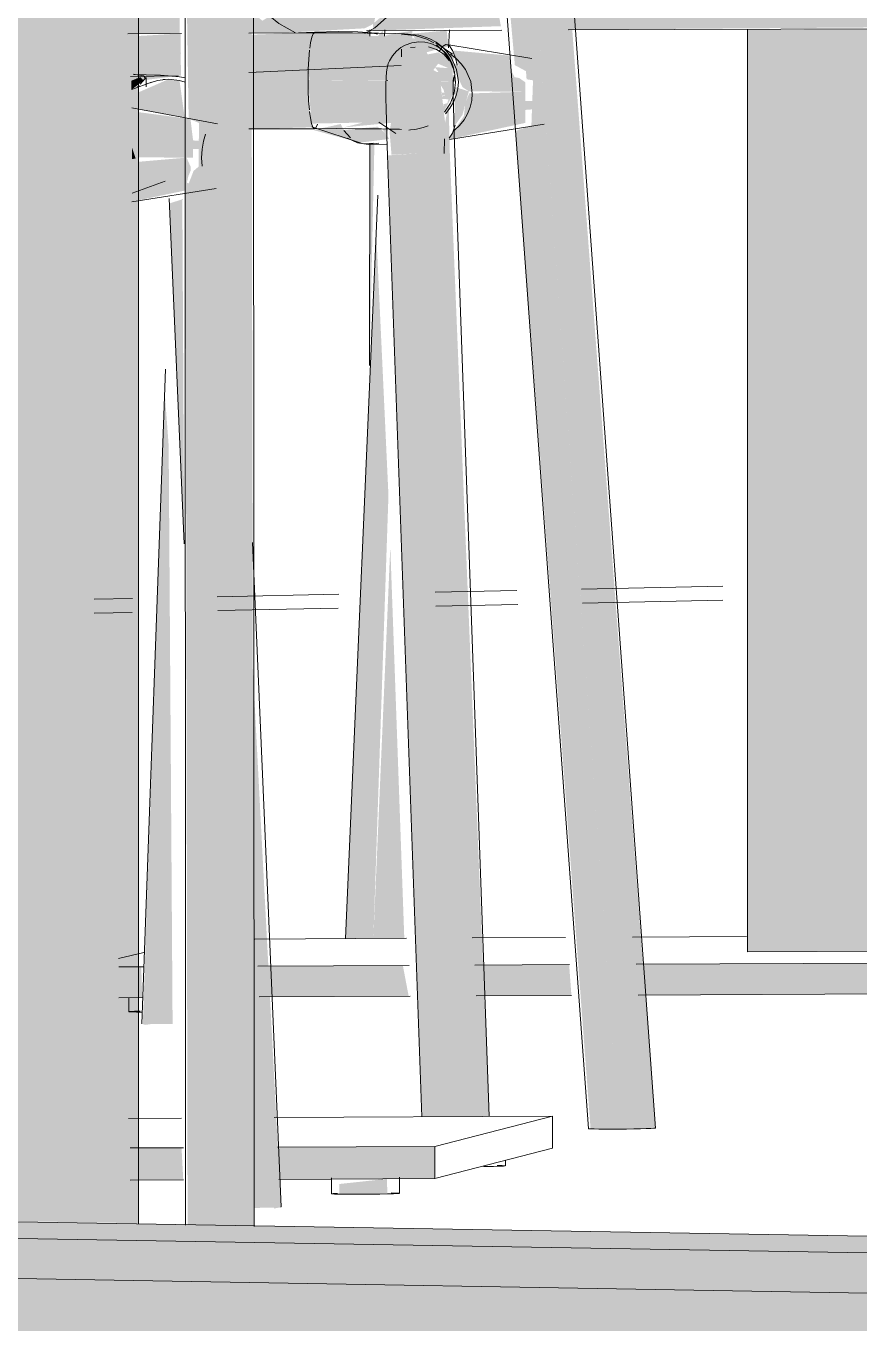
# Model space of a CAD drawing. Header units: inches. Extents: x 31155.6 to 31160.43, y 58.98 to 66.18.
# Drawn here: x 31159.46048 to 31159.46575, y 65.9723 to 65.9805 of the extents above; entities that cross this region are included whole.
import ezdxf

# ---------------------------------------------------------------- set-up
doc = ezdxf.new("R2010")
doc.units = ezdxf.units.IN
doc.header["$MEASUREMENT"] = 0
for name, color, linetype, lineweight in [('A-GLAZ-CWMG', 51, 'Continuous', 9), ('A-WALL-PATT', 111, 'Continuous', 13), ('I-FURN', 30, 'Continuous', 9), ('L-SITE-WALL', 31, 'Continuous', 13), ('S-BEAM', 12, 'Continuous', 9)]:
    doc.layers.add(name, color=color, linetype=linetype, lineweight=lineweight)

# ---------------------------------------------------------------- blocks, each defined once
blk = doc.blocks.new('FP_89-Looking South West')
at = {"layer": 'A-WALL-PATT', "lineweight": 9}
for p, q in [((-31660.751262, 65.9769093), (-31660.7520312, 65.9768934)), ((-31660.7501374, 65.9769324), (-31660.7506529, 65.9769218)), ((-31660.7488332, 65.9769592), (-31660.7497269, 65.9769408)), ((-31660.7525671, 65.9768824), (-31660.7528108, 65.9768774))]:
    blk.add_line(p, q, dxfattribs=at)

msp = doc.modelspace()

# ---------------------------------------------------------------- hatches: boundary and pattern name
at = {"layer": 'A-GLAZ-CWMG'}
for points in [[(31159.487495, 65.9723775), (31159.487495, 65.9724854), (31159.4460781, 65.9731843), (31159.4460781, 65.9730791), (31159.4873008, 65.9723808)], [(31159.4874948, 65.9715483), (31159.4874948, 65.9724626), (31159.4461781, 65.9731604), (31159.4461781, 65.9728279), (31159.4872793, 65.9720972), (31159.4872793, 65.971552)], [(31159.4872598, 65.971495), (31159.4872598, 65.9721238), (31159.4454699, 65.9728384), (31159.4454699, 65.9722257), (31159.4853497, 65.9715284)]]:
    msp.add_hatch(color=256, dxfattribs=at).paths.add_polyline_path(points, flags=0)
at = {"layer": 'I-FURN'}
h = msp.add_hatch(color=256, dxfattribs=at)
h.paths.add_polyline_path([(31159.4650406, 65.9746475), (31159.4662669, 65.9746536), (31159.4662669, 65.9804843), (31159.4650406, 65.980477), (31159.4650406, 65.9774527)], flags=0)
h.paths.add_polyline_path([(31159.4661868, 65.9839985), (31159.4661546, 65.9836668), (31159.4661722, 65.9839176), (31159.4661854, 65.9839909)], flags=0)
h.paths.add_polyline_path([(31159.4662614, 65.9815897), (31159.4662669, 65.981605), (31159.4662434, 65.9841364), (31159.4661825, 65.9839176), (31159.4661718, 65.9835709), (31159.4662613, 65.9815938)], flags=0)
h.paths.add_polyline_path([(31159.4661854, 65.9841298), (31159.4662669, 65.9842438), (31159.4662434, 65.9842367), (31159.4661868, 65.9841323)], flags=0)
h = msp.add_hatch(color=256, dxfattribs=at)
h.paths.add_polyline_path([(31159.4626514, 65.9783723), (31159.4626817, 65.9797604), (31159.4626525, 65.9797588), (31159.4626523, 65.97958)], flags=0)
h.paths.add_polyline_path([(31159.4627422, 65.9804373), (31159.4627331, 65.9804709), (31159.4627039, 65.9804392), (31159.4627376, 65.9804375)], flags=0)
h.paths.add_polyline_path([(31159.4626535, 65.9811353), (31159.4627494, 65.9813282), (31159.4627976, 65.9815728), (31159.462794, 65.9824342), (31159.4626728, 65.9824749), (31159.4626569, 65.9824944), (31159.4626535, 65.981161)], flags=0)
for points in [[(31159.4641824, 65.9735277), (31159.464229, 65.9735278), (31159.4636367, 65.9816522), (31159.4634597, 65.9816865), (31159.4634387, 65.9817113), (31159.4635699, 65.9802536), (31159.4636403, 65.9802157), (31159.4636441, 65.9801646), (31159.4636848, 65.9801577), (31159.4636745, 65.9798734), (31159.4635754, 65.9798379), (31159.4640488, 65.9735294), (31159.4641391, 65.9735278)], [(31159.464229, 65.9735278), (31159.4644585, 65.9735336), (31159.4638395, 65.9817113), (31159.4637442, 65.9816671), (31159.4636367, 65.9816522), (31159.4639427, 65.9774556)], [(31159.4616841, 65.9729213), (31159.4616806, 65.981466), (31159.4615033, 65.9814202), (31159.4614838, 65.9813801), (31159.4615066, 65.9799154), (31159.4615713, 65.9798885), (31159.4615706, 65.9796129), (31159.4615379, 65.9795852), (31159.4615075, 65.9795066), (31159.4614867, 65.9795131), (31159.4615, 65.9729244), (31159.4616367, 65.9729221)], [(31159.4619193, 65.9729172), (31159.4619029, 65.9814159), (31159.4617909, 65.9814595), (31159.4616806, 65.981466), (31159.4616841, 65.9729213), (31159.4619097, 65.9729174)], [(31159.4620348, 65.9804541), (31159.4626209, 65.9804867), (31159.4626794, 65.980517), (31159.4626864, 65.9805597), (31159.462787, 65.9806578), (31159.4628946, 65.9807986), (31159.4627584, 65.9808316), (31159.4626316, 65.9809151), (31159.4624255, 65.9807134), (31159.4619977, 65.9805501), (31159.4619737, 65.9805352), (31159.4620017, 65.9804825), (31159.4620347, 65.9804542)], [(31159.4611132, 65.980452), (31159.4614498, 65.9804568), (31159.4614479, 65.9807406), (31159.4611129, 65.980714), (31159.4611132, 65.9804555)], [(31159.4618867, 65.9804551), (31159.4620698, 65.9804568), (31159.4618811, 65.9806087), (31159.4618856, 65.9804555)], [(31159.462147, 65.9803544), (31159.4625854, 65.9803873), (31159.4626383, 65.9804302), (31159.4626637, 65.9804583), (31159.462271, 65.9804617), (31159.462147, 65.9804559)], [(31159.4631798, 65.9801518), (31159.4631195, 65.9802096), (31159.4630451, 65.9802102), (31159.4630843, 65.9802628), (31159.4631755, 65.9802237), (31159.463153, 65.9802914), (31159.4630859, 65.9803345), (31159.4630183, 65.9803215), (31159.4629926, 65.9803719), (31159.4630792, 65.9803791), (31159.4629576, 65.9804167), (31159.46285, 65.9804393), (31159.4624384, 65.9804351), (31159.4622858, 65.9804297), (31159.4622631, 65.9802274), (31159.4622714, 65.9801603), (31159.4630822, 65.9801546)], [(31159.4636359, 65.9800859), (31159.4636359, 65.9801454), (31159.4635975, 65.9801725), (31159.4635688, 65.9801773), (31159.463553, 65.9802073), (31159.4635316, 65.9803146), (31159.463176, 65.9803467), (31159.463279, 65.980088), (31159.4635816, 65.9800863)], [(31159.4627898, 65.9796869), (31159.4629717, 65.979697), (31159.4629579, 65.9802591), (31159.4629112, 65.9803032), (31159.4628164, 65.9800704), (31159.4627775, 65.979833)], [(31159.4629717, 65.979697), (31159.4631584, 65.9797009), (31159.4631512, 65.9800068), (31159.4631287, 65.9798908), (31159.4630926, 65.980201), (31159.4630528, 65.9802242), (31159.4630048, 65.9803068), (31159.4629579, 65.9802591), (31159.4629669, 65.9798545)], [(31159.463279, 65.980088), (31159.4632385, 65.9802352), (31159.4631635, 65.9802763), (31159.4632383, 65.9801155)], [(31159.4611442, 65.9800978), (31159.4612217, 65.9801573), (31159.4611998, 65.980178), (31159.4611433, 65.9801548), (31159.4611439, 65.9801168)], [(31159.4614816, 65.9799193), (31159.4614489, 65.9801566), (31159.4613792, 65.9801646), (31159.4611459, 65.9800629), (31159.4611705, 65.9799775), (31159.4614812, 65.9799194)], [(31159.4631921, 65.9798735), (31159.4632386, 65.9799403), (31159.463279, 65.980088), (31159.4631915, 65.9801156), (31159.463187, 65.9798735), (31159.4631924, 65.979876)], [(31159.4631551, 65.9797848), (31159.4636357, 65.9798886), (31159.4636358, 65.9799707), (31159.4638027, 65.9799839), (31159.4638085, 65.9800327), (31159.4636359, 65.9800262), (31159.4636359, 65.9800859), (31159.4632806, 65.9800746), (31159.4632568, 65.9800118), (31159.4632475, 65.9799322), (31159.4631744, 65.9798242), (31159.4631554, 65.9797931)], [(31159.4615347, 65.979669), (31159.4615347, 65.9797247), (31159.4615911, 65.979722), (31159.4615999, 65.9797725), (31159.4615347, 65.9797781), (31159.4615181, 65.9799132), (31159.461148, 65.9799621), (31159.4611713, 65.9796709), (31159.4614931, 65.9796692)], [(31159.4625819, 65.979765), (31159.4624827, 65.9798528), (31159.4624683, 65.9798816), (31159.4622964, 65.9798435)], [(31159.4625753, 65.9797622), (31159.4627748, 65.9797871), (31159.4627489, 65.9798267), (31159.4627017, 65.9798646), (31159.4624585, 65.9798414), (31159.4625124, 65.979793)], [(31159.4611486, 65.9796593), (31159.4611715, 65.979664), (31159.4611485, 65.9797316)], [(31159.4629814, 65.9736049), (31159.4631899, 65.9736091), (31159.4629717, 65.979697), (31159.4627637, 65.9796828), (31159.4629813, 65.9736091)], [(31159.46319, 65.973606), (31159.4634075, 65.9736091), (31159.4631584, 65.9797009), (31159.4629717, 65.979697), (31159.4631899, 65.9736091)], [(31159.4611478, 65.9793907), (31159.4614845, 65.9794612), (31159.4615043, 65.9795507), (31159.4615184, 65.9795852), (31159.4615184, 65.9796134), (31159.4614931, 65.9796692), (31159.4611682, 65.9796409), (31159.4611479, 65.9794007)], [(31159.4611484, 65.9795559), (31159.4611715, 65.979664), (31159.4611486, 65.9796593), (31159.4611485, 65.9795815)], [(31159.4614783, 65.9772646), (31159.4614667, 65.9794057), (31159.4613864, 65.9793799), (31159.4614773, 65.9772868)], [(31159.4614667, 65.9794057), (31159.461479, 65.9794134), (31159.4614666, 65.9794061)], [(31159.4612363, 65.9741867), (31159.4612684, 65.9741919), (31159.4614051, 65.9741916), (31159.4613803, 65.9778488), (31159.4613544, 65.9781949), (31159.4612169, 65.9741904)], [(31159.462047, 65.9730256), (31159.4620903, 65.9730337), (31159.4619101, 65.9764836), (31159.4619104, 65.9730291), (31159.4620467, 65.9730317)], [(31159.4625521, 65.9731156), (31159.4627637, 65.9731178), (31159.4627606, 65.973213), (31159.4624605, 65.9731807), (31159.4624605, 65.9731162), (31159.4625021, 65.9731158)]]:
    msp.add_hatch(color=256, dxfattribs=at).paths.add_polyline_path(points, flags=0)
h = msp.add_hatch(color=256, dxfattribs=at)
h.paths.add_polyline_path([(31159.4626722, 65.9805167), (31159.462672, 65.9804718), (31159.4634817, 65.9805002), (31159.4634449, 65.9806958), (31159.4628474, 65.9806818), (31159.4628069, 65.9806296), (31159.4626792, 65.9805209)], flags=0)
h.paths.add_polyline_path([(31159.4625849, 65.9804715), (31159.4626422, 65.9804983), (31159.4625875, 65.9804729)], flags=0)
h.paths.add_polyline_path([(31159.4639073, 65.9804785), (31159.466509, 65.980497), (31159.4662263, 65.9807151), (31159.4643886, 65.9806787), (31159.4639048, 65.9806932), (31159.4639066, 65.9804894)], flags=0)
h.paths.add_polyline_path([(31159.466555, 65.9804859), (31159.4665499, 65.9804972), (31159.4665544, 65.9804863)], flags=0)
h.paths.add_polyline_path([(31159.4675023, 65.9804901), (31159.4675095, 65.9805157), (31159.4675024, 65.9804932)], flags=0)
h.paths.add_polyline_path([(31159.4664705, 65.9805311), (31159.4663877, 65.9806452), (31159.4664669, 65.9805351)], flags=0)
h.paths.add_polyline_path([(31159.4634673, 65.9806983), (31159.4634449, 65.9807002), (31159.4634449, 65.9806991)], flags=0)
h.paths.add_polyline_path([(31159.4634671, 65.9807021), (31159.4634449, 65.9807047), (31159.4634449, 65.980703)], flags=0)
h = msp.add_hatch(color=256, dxfattribs=at)
h.paths.add_polyline_path([(31159.4611208, 65.9803127), (31159.4614573, 65.9803263), (31159.4614557, 65.9804277), (31159.4611208, 65.9804091)], flags=0)
h.paths.add_polyline_path([(31159.4618888, 65.9803439), (31159.462147, 65.9803544), (31159.462147, 65.9804559), (31159.4618888, 65.9804454), (31159.4618888, 65.9803682)], flags=0)
h = msp.add_hatch(color=256, dxfattribs=at)
h.paths.add_polyline_path([(31159.4611993, 65.9801559), (31159.4614577, 65.9801879), (31159.4614557, 65.9804537), (31159.4611209, 65.9804341), (31159.4611212, 65.9801859), (31159.4611996, 65.9801562)], flags=0)
h.paths.add_polyline_path([(31159.4618892, 65.9801587), (31159.4622618, 65.9801602), (31159.4622947, 65.9804508), (31159.462271, 65.980457), (31159.461889, 65.9804312), (31159.4618892, 65.9802091)], flags=0)
h = msp.add_hatch(color=256, dxfattribs=at)
h.paths.add_polyline_path([(31159.4625003, 65.9747319), (31159.4626749, 65.9747328), (31159.4627704, 65.9775338), (31159.4626934, 65.9791932), (31159.462502, 65.9747715)], flags=0)
h.paths.add_polyline_path([(31159.4627146, 65.9796829), (31159.4627194, 65.9796834), (31159.4627146, 65.9796834)], flags=0)
h.paths.add_polyline_path([(31159.4627561, 65.9804031), (31159.4629207, 65.9804134), (31159.4629225, 65.9804717), (31159.4627475, 65.9804428), (31159.4627787, 65.980436), (31159.4627579, 65.9804055)], flags=0)
h = msp.add_hatch(color=256, dxfattribs=at)
h.paths.add_polyline_path([(31159.4626749, 65.9747328), (31159.4628706, 65.9747338), (31159.4627821, 65.9772089), (31159.4626766, 65.9747715)], flags=0)
h.paths.add_polyline_path([(31159.4631193, 65.9796872), (31159.4630915, 65.9797818), (31159.46309, 65.9797779), (31159.4631191, 65.9796935)], flags=0)
h.paths.add_polyline_path([(31159.4629484, 65.9803181), (31159.463149, 65.9803723), (31159.4631388, 65.9804724), (31159.4629225, 65.9804533), (31159.4629484, 65.9803947), (31159.4629484, 65.9803707), (31159.4629306, 65.9803531), (31159.4629417, 65.9803312)], flags=0)
h = msp.add_hatch(color=256, dxfattribs=at)
h.paths.add_polyline_path([(31159.4631198, 65.9799553), (31159.4631832, 65.9800803), (31159.4631753, 65.9802333), (31159.4631832, 65.9803023), (31159.4631484, 65.9803448), (31159.4631008, 65.9803216), (31159.4631594, 65.9802582), (31159.4631443, 65.9802348), (31159.4630633, 65.9802415), (31159.4630874, 65.9802096), (31159.4631156, 65.9802084), (31159.4631729, 65.9801154), (31159.4631426, 65.9800127), (31159.463117, 65.9800065)], flags=0)
h.paths.add_polyline_path([(31159.4631113, 65.9800579), (31159.4631586, 65.980083), (31159.4631078, 65.9800789)], flags=0)
h = msp.add_hatch(color=256, dxfattribs=at)
h.paths.add_polyline_path([(31159.4618888, 65.9798504), (31159.462293, 65.9798608), (31159.4622702, 65.9799703), (31159.4622618, 65.9801602), (31159.4618892, 65.9801587), (31159.4618889, 65.9798568)], flags=0)
h.paths.add_polyline_path([(31159.4614577, 65.9801449), (31159.4614267, 65.9801568), (31159.4614573, 65.9801451)], flags=0)
h = msp.add_hatch(color=256, dxfattribs=at)
h.paths.add_polyline_path([(31159.4624895, 65.9798606), (31159.4628898, 65.9798985), (31159.462946, 65.9799726), (31159.4629774, 65.9799788), (31159.4630047, 65.9799843), (31159.4630317, 65.9799897), (31159.463095, 65.9800405), (31159.4631611, 65.9800376), (31159.4631798, 65.9801518), (31159.4622618, 65.9801602), (31159.4622842, 65.9798843), (31159.4626097, 65.9798909)], flags=0)
h.paths.add_polyline_path([(31159.4630836, 65.9800465), (31159.4630544, 65.9801156), (31159.4630822, 65.9801546), (31159.4631192, 65.9800987), (31159.4631282, 65.9800624), (31159.4630883, 65.9800482)], flags=0)
h = msp.add_hatch(color=256, dxfattribs=at)
h.paths.add_polyline_path([(31159.4625291, 65.9797967), (31159.4625784, 65.9798266), (31159.4625133, 65.9798201)], flags=0)
h.paths.add_polyline_path([(31159.4627608, 65.9798117), (31159.4627681, 65.9798664), (31159.4627349, 65.979846), (31159.4627587, 65.9798141)], flags=0)
h = msp.add_hatch(color=256, dxfattribs=at)
h.paths.add_polyline_path([(31159.4610654, 65.9743586), (31159.4612128, 65.9743593), (31159.4612069, 65.9745542), (31159.4610654, 65.9745535)], flags=0)
h.paths.add_polyline_path([(31159.4619559, 65.974363), (31159.4628984, 65.9743677), (31159.4628614, 65.9745624), (31159.4619474, 65.9745579)], flags=0)
h.paths.add_polyline_path([(31159.4633247, 65.9743698), (31159.4639276, 65.9743728), (31159.4639132, 65.9745676), (31159.4633177, 65.9745647)], flags=0)
h.paths.add_polyline_path([(31159.4643506, 65.9743749), (31159.4665279, 65.9743857), (31159.4665259, 65.9745805), (31159.4643363, 65.9745697)], flags=0)
h.paths.add_polyline_path([(31159.4669576, 65.9743879), (31159.4671071, 65.9743886), (31159.4671011, 65.9745834), (31159.4669673, 65.9745827)], flags=0)
h.paths.add_polyline_path([(31159.4675305, 65.9743907), (31159.4683952, 65.974395), (31159.4683785, 65.9745897), (31159.4675391, 65.9745855)], flags=0)
h.paths.add_polyline_path([(31159.4689351, 65.9743977), (31159.4698583, 65.9744023), (31159.4698583, 65.974597), (31159.4689267, 65.9745924), (31159.4689282, 65.974557)], flags=0)
h = msp.add_hatch(color=256, dxfattribs=at)
h.paths.add_polyline_path([(31159.4611375, 65.9732046), (31159.4614725, 65.9732063), (31159.4614616, 65.97341), (31159.4611375, 65.9734084)], flags=0)
h.paths.add_polyline_path([(31159.4620781, 65.9732095), (31159.4630647, 65.9732146), (31159.4630647, 65.9734183), (31159.4620693, 65.9734132), (31159.4620708, 65.9733777)], flags=0)
at = {"layer": 'S-BEAM'}
h = msp.add_hatch(color=256, dxfattribs=at)
h.paths.add_polyline_path([(31159.4611892, 65.9729328), (31159.4611892, 65.9913479), (31159.4577978, 65.9913665), (31159.4577978, 65.9729907), (31159.459062, 65.9729691)], flags=0)
h.paths.add_polyline_path([(31159.4611892, 65.9938391), (31159.4611892, 66.0127264), (31159.4577978, 66.0126748), (31159.4577978, 65.9938523), (31159.459062, 65.9938474)], flags=0)
h.paths.add_polyline_path([(31159.4577978, 66.0152831), (31159.4611892, 66.0153159), (31159.4611892, 66.0217846), (31159.4577978, 66.0218503), (31159.4577978, 66.0157527)], flags=0)

# ---------------------------------------------------------------- linework, layer by layer
at = {"layer": 'A-GLAZ-CWMG'}
for p, q in [((31159.4460781, 65.9731843), (31159.487495, 65.9724854)), ((31159.4460781, 65.9730791), (31159.487495, 65.9723775)), ((31159.4454699, 65.9728384), (31159.4872598, 65.9721238))]:
    msp.add_line(p, q, dxfattribs=at)
at = {"layer": 'I-FURN'}
for p, q in [((31159.4638614, 65.9817491), (31159.4644596, 65.973534)), ((31159.4640353, 65.973531), (31159.4634377, 65.9817192)), ((31159.4614864, 65.9729197), (31159.4614834, 65.9813871)), ((31159.4619164, 65.9813891), (31159.4619205, 65.9729123)), ((31159.4611213, 65.9804527), (31159.4614614, 65.980454)), ((31159.4618882, 65.9804556), (31159.4623037, 65.9804572)), ((31159.4623032, 65.9804572), (31159.462304, 65.9804571)), ((31159.4634878, 65.9804747), (31159.4626306, 65.9804715)), ((31159.4626526, 65.9804366), (31159.4626526, 65.9804761)), ((31159.462746, 65.9804376), (31159.4627477, 65.9804765)), ((31159.4628525, 65.980446), (31159.4628757, 65.9804468)), ((31159.4631558, 65.9804771), (31159.4631508, 65.9803626)), ((31159.4665215, 65.9804862), (31159.4639063, 65.9804763)), ((31159.4650406, 65.9746475), (31159.4650406, 65.980479)), ((31159.4628539, 65.9803546), (31159.4628539, 65.9803056)), ((31159.4629394, 65.9803674), (31159.462909, 65.9803653)), ((31159.46307, 65.9803946), (31159.4631747, 65.9803235)), ((31159.4631397, 65.9803839), (31159.4636767, 65.9802954)), ((31159.4611398, 65.980183), (31159.4614403, 65.9801868)), ((31159.4612369, 65.9801764), (31159.4612369, 65.9801168)), ((31159.4618883, 65.980207), (31159.4628511, 65.9802505)), ((31159.4631862, 65.9801879), (31159.4631836, 65.9801514)), ((31159.4611478, 65.9801006), (31159.4612715, 65.9801457)), ((31159.4611839, 65.9801154), (31159.4611932, 65.9801249)), ((31159.4613433, 65.9801627), (31159.461355, 65.9801639)), ((31159.4611483, 65.9799844), (31159.46169, 65.9798832)), ((31159.4618875, 65.9798504), (31159.4623035, 65.979852)), ((31159.4626046, 65.979759), (31159.4622862, 65.9798645)), ((31159.4623211, 65.9798797), (31159.4623118, 65.9798584)), ((31159.4628172, 65.9798227), (31159.46271, 65.9798933)), ((31159.4637552, 65.9798803), (31159.4631555, 65.9797847)), ((31159.4624888, 65.9798405), (31159.462531, 65.9797938)), ((31159.4631259, 65.9797873), (31159.4631219, 65.9796954)), ((31159.462604, 65.9797589), (31159.462638, 65.9797559)), ((31159.462638, 65.9797559), (31159.4626742, 65.9797608)), ((31159.4627103, 65.9797609), (31159.4626428, 65.9797513)), ((31159.462651, 65.9783541), (31159.4626521, 65.9797601)), ((31159.4627589, 65.9797547), (31159.4626521, 65.9797514)), ((31159.4629817, 65.9736049), (31159.462764, 65.9796829)), ((31159.4631897, 65.9796988), (31159.463408, 65.9736071)), ((31159.4615882, 65.9796687), (31159.4615914, 65.979616)), ((31159.4613589, 65.9795208), (31159.46115, 65.9794438)), ((31159.4616811, 65.9794743), (31159.4611483, 65.9793906)), ((31159.4614786, 65.9772287), (31159.4613838, 65.9794113)), ((31159.4624991, 65.974732), (31159.4627025, 65.9794325)), ((31159.4612114, 65.9741937), (31159.4613596, 65.9783309)), ((31159.4619104, 65.9772366), (31159.4620927, 65.9730356)), ((31159.462885, 65.9747341), (31159.4619251, 65.9747294)), ((31159.4638912, 65.974739), (31159.4633008, 65.9747361)), ((31159.4650346, 65.9747446), (31159.4643129, 65.9747411)), ((31159.4612232, 65.9746451), (31159.4610621, 65.9746064)), ((31159.4662669, 65.9746536), (31159.4650406, 65.9746475)), ((31159.4610654, 65.9745535), (31159.4612256, 65.9745543)), ((31159.4619438, 65.9745579), (31159.4629013, 65.9745626)), ((31159.4633177, 65.9745647), (31159.4639145, 65.9745676)), ((31159.4643363, 65.9745697), (31159.4665485, 65.9745806)), ((31159.4612187, 65.9743593), (31159.4610654, 65.9743586)), ((31159.4611278, 65.9742699), (31159.4611278, 65.9743589)), ((31159.4629077, 65.9743677), (31159.4619527, 65.974363)), ((31159.4639288, 65.9743728), (31159.4633247, 65.9743698)), ((31159.4665381, 65.9743858), (31159.4643506, 65.9743749)), ((31159.461462, 65.9735974), (31159.4611257, 65.9735956)), ((31159.4638085, 65.9736094), (31159.462048, 65.9736004)), ((31159.4630647, 65.9734183), (31159.4638085, 65.9736094)), ((31159.4638085, 65.9734072), (31159.4638085, 65.9736094)), ((31159.4611375, 65.9734084), (31159.4614738, 65.9734101)), ((31159.4620684, 65.9734132), (31159.4630647, 65.9734183)), ((31159.4630647, 65.9732146), (31159.4630647, 65.9734183)), ((31159.4638085, 65.9734072), (31159.4630647, 65.9732146)), ((31159.4635097, 65.9733305), (31159.4635097, 65.9732953)), ((31159.4614737, 65.9732063), (31159.4611375, 65.9732046)), ((31159.4630647, 65.9732146), (31159.4620777, 65.9732095)), ((31159.4624095, 65.9731187), (31159.4624095, 65.9732205)), ((31159.4628396, 65.9732235), (31159.4628396, 65.9731216)), ((31159.4620907, 65.973037), (31159.4620903, 65.9730337))]:
    msp.add_line(p, q, dxfattribs=at)
for points in [[(31159.4629584, 65.9808274, 0), (31159.4628884, 65.9807025, 0), (31159.4627966, 65.9805893, 0), (31159.4626842, 65.9804891, 0), (31159.4626212, 65.9804533, 0)], [(31159.4621816, 65.9804575, 0), (31159.4620763, 65.9805165, 0), (31159.462021, 65.9805638, 0), (31159.4619912, 65.9805966, 0)], [(31159.4622017, 65.9804589, 0), (31159.4623036, 65.9804632, 0), (31159.4624528, 65.9804661, 0), (31159.4625775, 65.9804644, 0), (31159.4626637, 65.9804583, 0), (31159.4627018, 65.9804487, 0)], [(31159.4622729, 65.9803613, 0), (31159.4622779, 65.9803947, 0), (31159.4622858, 65.9804297, 0), (31159.4622947, 65.9804508, 0), (31159.4623032, 65.9804572, 0)], [(31159.4623037, 65.9804572, 0), (31159.4624332, 65.9804576, 0), (31159.462544, 65.9804574, 0), (31159.4626349, 65.9804569, 0), (31159.4627071, 65.9804562, 0), (31159.4628133, 65.9804544, 0), (31159.4628723, 65.9804525, 0), (31159.4629619, 65.9804432, 0), (31159.4629864, 65.9804371, 0), (31159.4630314, 65.9804206, 0), (31159.4630719, 65.9803987, 0), (31159.4631083, 65.9803716, 0), (31159.4631402, 65.9803399, 0), (31159.4631669, 65.9803041, 0), (31159.4632015, 65.9802271, 0), (31159.4632124, 65.9801477, 0)], [(31159.4628757, 65.9804468, 0), (31159.4629465, 65.9804394, 0), (31159.4630139, 65.9804172, 0), (31159.4630566, 65.980394, 0)], [(31159.4622618, 65.9801602, 0), (31159.4622631, 65.9802274, 0), (31159.4622662, 65.980291, 0), (31159.4622713, 65.9803477, 0), (31159.4622713, 65.9803484, 0)], [(31159.462764, 65.9796829, 0), (31159.4627601, 65.9798025, 0), (31159.4627573, 65.9799013, 0), (31159.4627556, 65.9799804, 0), (31159.4627546, 65.980042, 0), (31159.4627542, 65.9801302, 0), (31159.4627553, 65.9801782, 0), (31159.4627574, 65.9802091, 0), (31159.4627594, 65.980225, 0), (31159.4627612, 65.9802352, 0), (31159.4627634, 65.980245, 0), (31159.4627694, 65.9802642, 0), (31159.4627767, 65.9802815, 0), (31159.4627959, 65.9803136, 0), (31159.4628205, 65.9803413, 0), (31159.4628497, 65.9803644, 0), (31159.4628761, 65.9803792, 0), (31159.4629193, 65.9803944, 0), (31159.4629631, 65.9804004, 0)], [(31159.4629631, 65.9804004, 0), (31159.4630009, 65.9803986, 0), (31159.4630378, 65.9803905, 0), (31159.4630725, 65.9803764, 0), (31159.4631041, 65.9803567, 0), (31159.4631314, 65.980332, 0), (31159.4631531, 65.980304, 0), (31159.4631659, 65.980281, 0), (31159.4631735, 65.980263, 0), (31159.463178, 65.980249, 0), (31159.4631809, 65.9802376, 0), (31159.4631843, 65.980219, 0), (31159.4631862, 65.980204, 0)], [(31159.4630229, 65.9803694, 0), (31159.4630748, 65.9803519, 0), (31159.4631198, 65.9803228, 0), (31159.4631548, 65.9802838, 0)], [(31159.4630745, 65.9803814, 0), (31159.4631253, 65.9803336, 0), (31159.4631635, 65.9802763, 0), (31159.4631872, 65.9802122, 0), (31159.463195, 65.9801447, 0)], [(31159.4631337, 65.9803842, 0), (31159.4631117, 65.9803724, 0), (31159.4630911, 65.9803409, 0)], [(31159.463204, 65.9802544, 0), (31159.4631934, 65.9803, 0), (31159.463176, 65.9803467, 0), (31159.4631556, 65.9803754, 0), (31159.4631337, 65.9803842, 0)], [(31159.4631628, 65.9803229, 0), (31159.4631996, 65.980295, 0), (31159.4632312, 65.9802627, 0), (31159.4632574, 65.9802266, 0), (31159.4632905, 65.9801509, 0), (31159.4633009, 65.9800735, 0)], [(31159.4612347, 65.9801725, 0), (31159.4612211, 65.9801869, 0), (31159.4611559, 65.9801973, 0)], [(31159.4614845, 65.9801735, 0), (31159.4614485, 65.9801799, 0), (31159.4613279, 65.9801898, 0), (31159.4612386, 65.9801932, 0), (31159.4611624, 65.980195, 0)], [(31159.4631897, 65.9796988, 0), (31159.4631858, 65.9798163, 0), (31159.4631831, 65.9799131, 0), (31159.4631814, 65.97999, 0), (31159.4631804, 65.9800493, 0), (31159.46318, 65.9800938, 0), (31159.4631804, 65.980152, 0), (31159.4631825, 65.9801736, 0), (31159.46318, 65.9801743, 0)], [(31159.4612004, 65.9801329, 0), (31159.4612136, 65.9801479, 0), (31159.4612339, 65.9801724, 0)], [(31159.4613792, 65.9801646, 0), (31159.4613091, 65.9801573, 0), (31159.4612431, 65.9801352, 0)], [(31159.4614845, 65.9801464, 0), (31159.4614489, 65.9801566, 0), (31159.4613792, 65.9801646, 0)], [(31159.4622702, 65.9799703, 0), (31159.4622655, 65.9800283, 0), (31159.4622627, 65.9800927, 0), (31159.4622618, 65.9801602, 0)], [(31159.4627618, 65.9801582, 0), (31159.4627655, 65.9801582, 0), (31159.4627639, 65.9801556, 0)], [(31159.463195, 65.9801447, 0), (31159.4631867, 65.9800771, 0), (31159.4631627, 65.9800129, 0), (31159.4631241, 65.9799555, 0)], [(31159.4632124, 65.9801477, 0), (31159.463209, 65.980104, 0), (31159.4631988, 65.9800611, 0), (31159.4631823, 65.98002, 0), (31159.4631596, 65.9799816, 0), (31159.4631314, 65.9799467, 0)], [(31159.4633009, 65.9800735, 0), (31159.4632974, 65.9800299, 0), (31159.4632873, 65.9799871, 0), (31159.4632708, 65.9799462, 0), (31159.4632483, 65.9799079, 0), (31159.4632203, 65.9798731, 0), (31159.4631874, 65.9798425, 0)], [(31159.4623022, 65.9798521, 0), (31159.462293, 65.9798608, 0), (31159.4622842, 65.9798843, 0), (31159.4622765, 65.9799214, 0), (31159.4622712, 65.9799602, 0)], [(31159.4623035, 65.979852, 0), (31159.4624423, 65.9798524, 0), (31159.4625599, 65.9798522, 0), (31159.4626539, 65.9798516, 0), (31159.4627259, 65.9798508, 0), (31159.4627787, 65.9798499, 0), (31159.4628156, 65.979849, 0), (31159.4628395, 65.9798482, 0), (31159.4628528, 65.9798477, 0), (31159.4628527, 65.9798475, 0)], [(31159.463021, 65.9798702, 0), (31159.4629896, 65.9798588, 0), (31159.4629654, 65.9798523, 0), (31159.4629469, 65.9798486, 0), (31159.4629323, 65.9798463, 0), (31159.4629102, 65.9798439, 0), (31159.462899, 65.9798431, 0)], [(31159.4631539, 65.9797929, 0), (31159.4631745, 65.9798244, 0), (31159.4631922, 65.9798735, 0)], [(31159.4616142, 65.9798165, 0), (31159.4615999, 65.9797725, 0), (31159.4615911, 65.979722, 0), (31159.4615882, 65.9796687, 0)], [(31159.4626428, 65.9797513, 0), (31159.4625753, 65.9797622, 0), (31159.4625124, 65.979793, 0)], [(31159.4611282, 65.9742702, 0), (31159.4611395, 65.9742713, 0), (31159.461164, 65.9742724, 0), (31159.4612, 65.9742734, 0)], [(31159.4612149, 65.9742672, 0), (31159.4611766, 65.9742677, 0), (31159.4611474, 65.9742683, 0), (31159.4611309, 65.9742692, 0), (31159.4611282, 65.9742702, 0)], [(31159.4640357, 65.9735313, 0), (31159.4640369, 65.9735303, 0), (31159.4640488, 65.9735294, 0), (31159.4640705, 65.9735287, 0), (31159.4641011, 65.9735281, 0), (31159.4641391, 65.9735278, 0), (31159.4641824, 65.9735277, 0), (31159.464229, 65.9735278, 0)], [(31159.464229, 65.9735278, 0), (31159.4642765, 65.9735282, 0), (31159.4643226, 65.9735288, 0), (31159.4643648, 65.9735296, 0), (31159.4644011, 65.9735305, 0), (31159.4644297, 65.9735315, 0), (31159.4644492, 65.9735326, 0), (31159.4644585, 65.9735336, 0)], [(31159.4635087, 65.9732949, 0), (31159.4634971, 65.9732938, 0), (31159.4634717, 65.9732926, 0), (31159.4634344, 65.9732915, 0), (31159.4633876, 65.9732906, 0), (31159.4633708, 65.9732904, 0)], [(31159.4634582, 65.9732977, 0), (31159.4634886, 65.973297, 0), (31159.4635058, 65.973296, 0), (31159.4635087, 65.9732949, 0)], [(31159.4624098, 65.973119, 0), (31159.4624215, 65.9731202, 0), (31159.4624471, 65.9731214, 0)], [(31159.4628385, 65.9731213, 0), (31159.4628268, 65.9731201, 0), (31159.4628013, 65.9731189, 0), (31159.4627637, 65.9731178, 0), (31159.4627166, 65.9731169, 0), (31159.4626631, 65.9731162, 0), (31159.4626071, 65.9731157, 0), (31159.4625521, 65.9731156, 0), (31159.4625021, 65.9731158, 0), (31159.4624605, 65.9731162, 0), (31159.4624299, 65.973117, 0), (31159.4624126, 65.9731179, 0), (31159.4624098, 65.973119, 0)], [(31159.4627878, 65.9731241, 0), (31159.4628183, 65.9731233, 0), (31159.4628356, 65.9731224, 0), (31159.4628385, 65.9731213, 0)]]:
    msp.add_polyline3d(points, dxfattribs=at)
at = {"layer": 'L-SITE-WALL'}
for p, q in [((31159.4616915, 65.9768057), (31159.4624529, 65.9768214)), ((31159.4630691, 65.9768341), (31159.4635878, 65.9768448)), ((31159.4639983, 65.9768533), (31159.4648856, 65.9768716)), ((31159.460908, 65.9767895), (31159.4611486, 65.9767945))]:
    msp.add_line(p, q, dxfattribs=at)
at = {"layer": 'S-BEAM'}
msp.add_line((31159.4611892, 65.9913479), (31159.4611892, 65.9729278), dxfattribs=at)

# ---------------------------------------------------------------- block references
at = {"layer": 'L-SITE-WALL', "lineweight": 9}
msp.add_blockref('FP_89-Looking South West', (62820.2137188, 0), dxfattribs=at)

doc.saveas('drawing.dxf')
